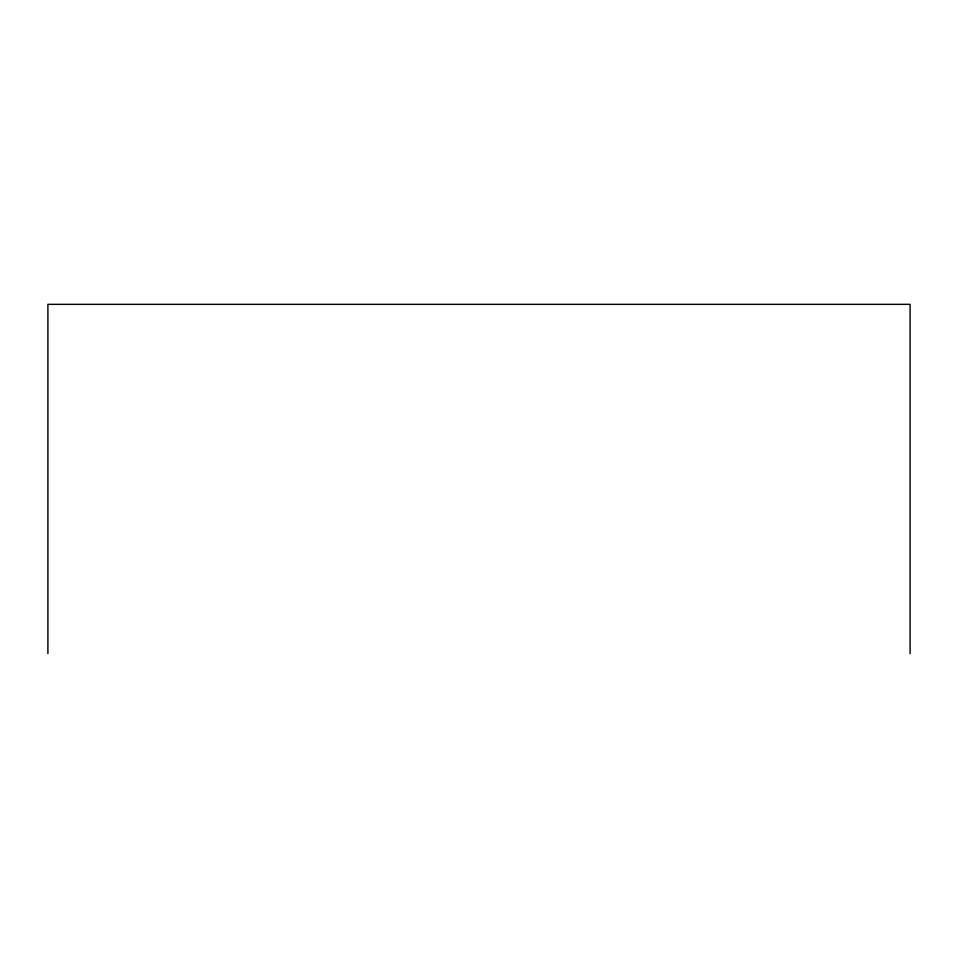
<?xml version="1.0" encoding="UTF-8"?>
<svg xmlns="http://www.w3.org/2000/svg" width="958" height="958" viewBox="0 0 958 958"><rect width="100%" height="100%" fill="white"/><g stroke="black" fill="none" stroke-linecap="round" stroke-linejoin="round"><path stroke-width="1.44" d="M910.1 653.655L910.1 304.345L47.9 304.345L47.9 653.655"/></g></svg>
